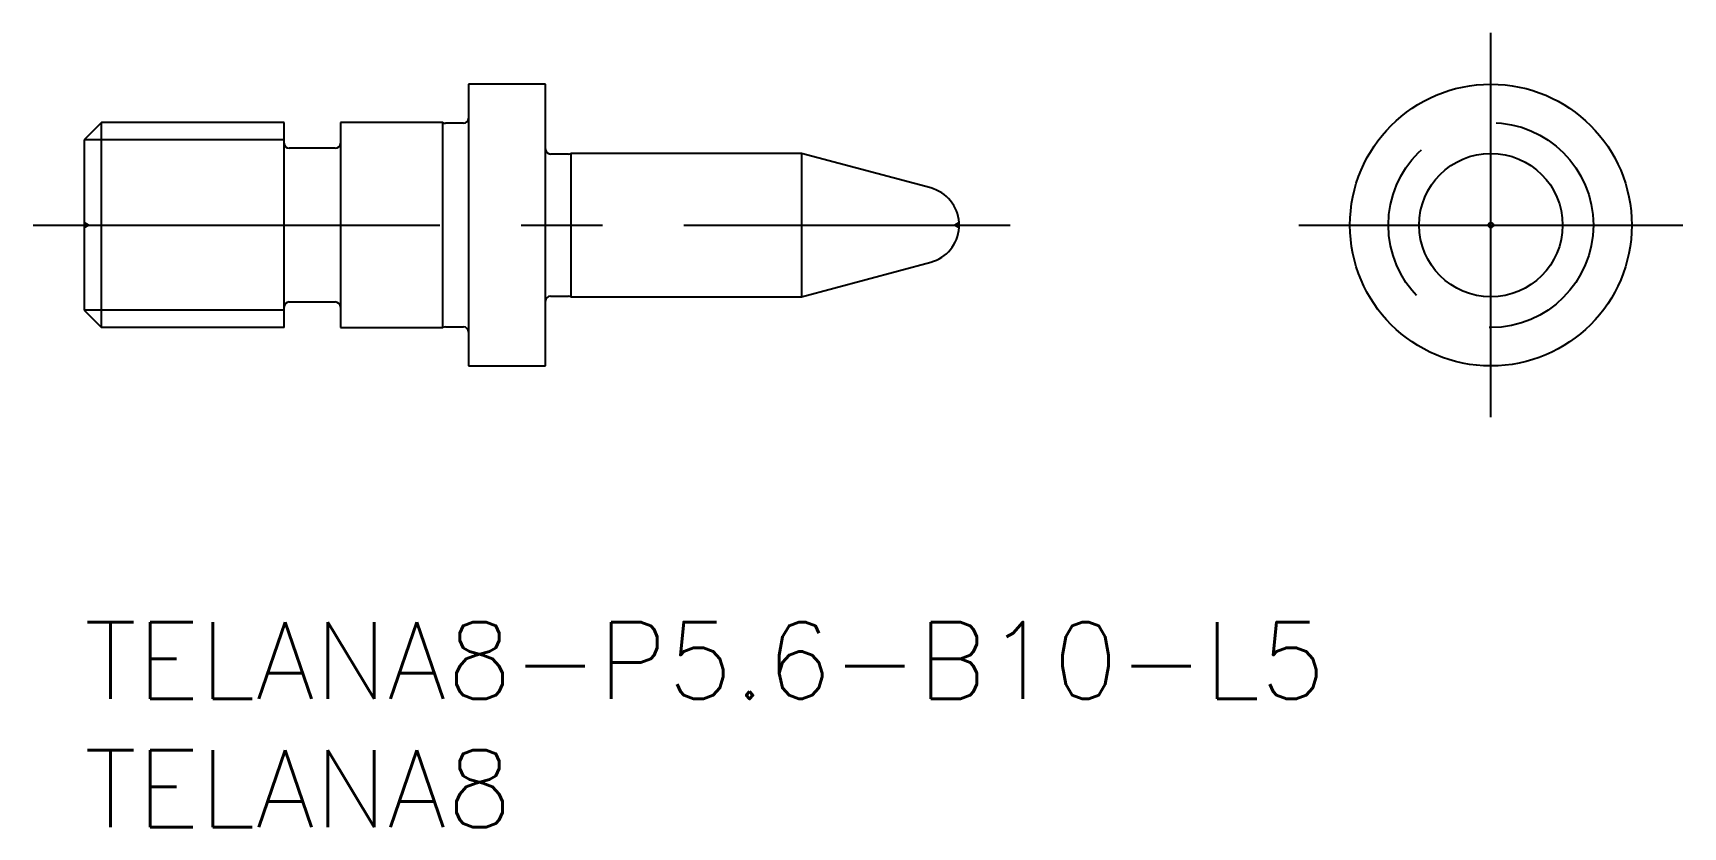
# Model space of a CAD drawing. Extents: x -2 to 62.4, y -8 to 23.
import ezdxf

# ---------------------------------------------------------------- set-up
doc = ezdxf.new("R2010")
doc.units = 0
doc.header["$LTSCALE"] = 0.5
doc.linetypes.add('CENTER', pattern=[50.8, 31.75, -6.35, 6.35, -6.35])
doc.linetypes.add('DASHED', pattern=[19.05, 12.7, -6.35])
for name, color, linetype in [('MSM_CENTER', 1, 'CENTER'), ('MSM_CONTINUOUS', 7, 'CONTINUOUS'), ('MSM_DASHED', 4, 'DASHED'), ('MSM_NARROW', 5, 'CONTINUOUS'), ('MSM_PART_NUMBER', 7, 'CONTINUOUS')]:
    doc.layers.add(name, color=color, linetype=linetype)
doc.styles.get("Standard").update_dxf_attribs({"font": 'txt.shx', "height": 0.5, "bigfont": 'bigfont.shx'})

# ---------------------------------------------------------------- blocks, each defined once
blk = doc.blocks.new('*U19')
at = {"layer": 'MSM_PART_NUMBER'}
blk.add_text('TELANA8-P5.6-B10-L5', height=3, dxfattribs=at).set_placement((0, -3))
blk = doc.blocks.new('*U20')
at = {"layer": 'MSM_PART_NUMBER'}
blk.add_text('TELANA8', height=3, dxfattribs=at).set_placement((0, -8))

msp = doc.modelspace()

# ---------------------------------------------------------------- linework, layer by layer
at = {"layer": 'MSM_CENTER'}
for p, q in [((54.91, 8), (54.91, 23)), ((-2, 15.5), (36.151, 15.5)), ((47.41, 15.5), (62.41, 15.5))]:
    msp.add_line(p, q, dxfattribs=at)
at = {"layer": 'MSM_CONTINUOUS'}
for p, q in [((18, 21), (15, 21)), ((15, 21), (15, 10)), ((18, 10), (18, 21)), ((0.676, 19.5), (0, 18.823)), ((7.8, 19.5), (0.676, 19.5)), ((0.676, 11.5), (0.676, 19.5)), ((7.8, 11.5), (7.8, 19.5)), ((14, 19.5), (10, 19.5)), ((10, 19.5), (10, 11.5)), ((14, 11.5), (14, 19.5)), ((14.8, 19.475), (14.097, 19.475)), ((0, 18.823), (0, 12.177)), ((9.8, 18.5), (8, 18.5)), ((18.903, 18.275), (18.2, 18.275)), ((28, 18.3), (19, 18.3)), ((19, 18.3), (19, 12.7)), ((33.042, 16.949), (28, 18.3)), ((28, 18.3), (28, 12.7)), ((34.151, 15.402), (34.151, 15.598)), ((28, 12.7), (33.042, 14.051)), ((8, 12.5), (9.8, 12.5)), ((18.2, 12.725), (18.903, 12.725)), ((19, 12.7), (28, 12.7)), ((0, 12.177), (0.676, 11.5)), ((7.8, 11.5), (0.676, 11.5)), ((10, 11.5), (14, 11.5)), ((14.097, 11.525), (14.8, 11.525)), ((15, 10), (18, 10))]:
    msp.add_line(p, q, dxfattribs=at)
for radius in [5.5, 2.8, 0.0982]:
    msp.add_circle((54.91, 15.5), radius, dxfattribs=at)
for centre, radius, start, end in [((14.097, 19.675), 0.2, 241.04498, 270), ((14.8, 19.675), 0.2, 270, 0), ((8, 18.7), 0.2, 180, 270), ((9.8, 18.7), 0.2, 270, 0), ((18.2, 18.475), 0.2, 180, 270), ((18.903, 18.475), 0.2, 270, 298.95502), ((32.654, 15.5), 1.5, 3.7555, 75), ((32.654, 15.5), 1.5, 285, 356.2445), ((8, 12.3), 0.2, 90, 180), ((9.8, 12.3), 0.2, 0, 90), ((18.2, 12.525), 0.2, 90, 180), ((18.903, 12.525), 0.2, 61.04498, 90), ((14.097, 11.325), 0.2, 90, 118.95502), ((14.8, 11.325), 0.2, 0, 90)]:
    msp.add_arc(centre, radius, start, end, dxfattribs=at)
at = {"layer": 'MSM_DASHED'}
for p, q in [((0.173, 15.5), (0, 15.6)), ((0, 15.4), (0.173, 15.5)), ((34.151, 15.598), (33.981, 15.5)), ((33.981, 15.5), (34.151, 15.402))]:
    msp.add_line(p, q, dxfattribs=at)
msp.add_circle((54.91, 15.5), 4, dxfattribs=at)
at = {"layer": 'MSM_NARROW'}
for p, q in [((7.8, 18.823), (0, 18.823)), ((7.8, 12.177), (0, 12.177))]:
    msp.add_line(p, q, dxfattribs=at)

# ---------------------------------------------------------------- block references
at = {"layer": 'MSM_CONTINUOUS'}
for name in ['*U19', '*U20']:
    msp.add_blockref(name, (0, 0), dxfattribs=at)

doc.saveas('drawing.dxf')
